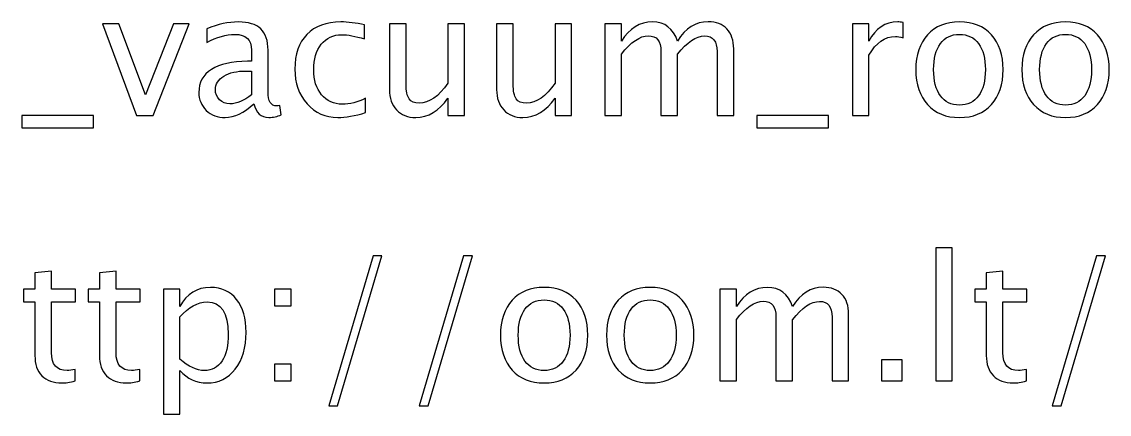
# Model space of a CAD drawing. Header units: centimetres. Extents: x -31.2 to 31.2, y -24.9 to 29.2.
# Drawn here: x -14.25 to -6.25, y 19.97 to 22.86 of the extents above; entities that cross this region are included whole.
import ezdxf

# ---------------------------------------------------------------- set-up
doc = ezdxf.new("R2010")
doc.units = ezdxf.units.CM
doc.header["$MEASUREMENT"] = 0
doc.layers.add('Layer 1', color=7, linetype='Continuous')

msp = doc.modelspace()

# ---------------------------------------------------------------- linework, layer by layer
at = {"layer": 'Layer 1'}
for points, knots in [([(-13.40538, 22.17044), (-13.40538, 22.17044), (-13.65599, 22.84354), (-13.65599, 22.84354), (-13.65599, 22.84354), (-13.65599, 22.84354), (-13.53407, 22.84354), (-13.53407, 22.84354), (-13.53407, 22.84354), (-13.53407, 22.84354), (-13.3387, 22.32051), (-13.3387, 22.32051), (-13.3387, 22.32051), (-13.3387, 22.32051), (-13.1319, 22.84354), (-13.1319, 22.84354), (-13.1319, 22.84354), (-13.1319, 22.84354), (-13.01718, 22.84354), (-13.01718, 22.84354), (-13.01718, 22.84354), (-13.01718, 22.84354), (-13.28324, 22.17044), (-13.28324, 22.17044), (-13.28324, 22.17044), (-13.28324, 22.17044), (-13.40538, 22.17044), (-13.40538, 22.17044)], [0, 0, 0, 0, 0.125, 0.125, 0.125, 0.125, 0.25, 0.25, 0.25, 0.25, 0.375, 0.375, 0.375, 0.375, 0.5, 0.5, 0.5, 0.5, 0.625, 0.625, 0.625, 0.625, 0.75, 0.75, 0.75, 0.75, 1, 1, 1, 1]), ([(-12.54135, 22.25617), (-12.61458, 22.18886), (-12.68507, 22.1552), (-12.7528, 22.1552), (-12.7528, 22.1552), (-12.80847, 22.1552), (-12.85483, 22.17256), (-12.89144, 22.20748), (-12.89144, 22.20748), (-12.92827, 22.24241), (-12.94669, 22.28643), (-12.94669, 22.33956), (-12.94669, 22.33956), (-12.94669, 22.41301), (-12.91579, 22.46953), (-12.85398, 22.5089), (-12.85398, 22.5089), (-12.79217, 22.54827), (-12.70348, 22.56795), (-12.58791, 22.56795), (-12.58791, 22.56795), (-12.58791, 22.56795), (-12.55934, 22.56795), (-12.55934, 22.56795), (-12.55934, 22.56795), (-12.55934, 22.56795), (-12.55934, 22.64902), (-12.55934, 22.64902), (-12.55934, 22.64902), (-12.55934, 22.72712), (-12.59998, 22.76607), (-12.68147, 22.76607), (-12.68147, 22.76607), (-12.74455, 22.76607), (-12.81355, 22.74617), (-12.88827, 22.70638), (-12.88827, 22.70638), (-12.88827, 22.70638), (-12.88827, 22.80671), (-12.88827, 22.80671), (-12.88827, 22.80671), (-12.80614, 22.84058), (-12.72867, 22.85751), (-12.65607, 22.85751), (-12.65607, 22.85751), (-12.58135, 22.85751), (-12.52611, 22.84058), (-12.49076, 22.8065), (-12.49076, 22.8065), (-12.4552, 22.77242), (-12.43742, 22.71993), (-12.43742, 22.64902), (-12.43742, 22.64902), (-12.43742, 22.64902), (-12.43742, 22.34485), (-12.43742, 22.34485), (-12.43742, 22.34485), (-12.43742, 22.27522), (-12.41604, 22.24029), (-12.37307, 22.24029), (-12.37307, 22.24029), (-12.36778, 22.24029), (-12.35995, 22.24114), (-12.34958, 22.24283), (-12.34958, 22.24283), (-12.34958, 22.24283), (-12.3409, 22.1751), (-12.3409, 22.1751), (-12.3409, 22.1751), (-12.36863, 22.16176), (-12.39911, 22.1552), (-12.43255, 22.1552), (-12.43255, 22.1552), (-12.48949, 22.1552), (-12.52568, 22.18886), (-12.54135, 22.25617)], [0, 0, 0, 0, 0.05, 0.05, 0.05, 0.05, 0.1, 0.1, 0.1, 0.1, 0.15, 0.15, 0.15, 0.15, 0.2, 0.2, 0.2, 0.2, 0.25, 0.25, 0.25, 0.25, 0.3, 0.3, 0.3, 0.3, 0.35, 0.35, 0.35, 0.35, 0.4, 0.4, 0.4, 0.4, 0.45, 0.45, 0.45, 0.45, 0.5, 0.5, 0.5, 0.5, 0.55, 0.55, 0.55, 0.55, 0.6, 0.6, 0.6, 0.6, 0.65, 0.65, 0.65, 0.65, 0.7, 0.7, 0.7, 0.7, 0.75, 0.75, 0.75, 0.75, 0.8, 0.8, 0.8, 0.8, 0.85, 0.85, 0.85, 0.85, 0.9, 0.9, 0.9, 0.9, 1, 1, 1, 1]), ([(-11.71966, 22.19076), (-11.79861, 22.16705), (-11.86677, 22.1552), (-11.92413, 22.1552), (-11.92413, 22.1552), (-12.01515, 22.1552), (-12.0905, 22.18886), (-12.1504, 22.25595), (-12.1504, 22.25595), (-12.2103, 22.32326), (-12.24036, 22.40814), (-12.24036, 22.51038), (-12.24036, 22.51038), (-12.24036, 22.6196), (-12.21073, 22.7049), (-12.15146, 22.76586), (-12.15146, 22.76586), (-12.09219, 22.82703), (-12.00943, 22.85751), (-11.90317, 22.85751), (-11.90317, 22.85751), (-11.85089, 22.85751), (-11.79205, 22.85031), (-11.72728, 22.83592), (-11.72728, 22.83592), (-11.72728, 22.83592), (-11.72728, 22.73305), (-11.72728, 22.73305), (-11.72728, 22.73305), (-11.79607, 22.75337), (-11.85216, 22.76353), (-11.89534, 22.76353), (-11.89534, 22.76353), (-11.958, 22.76353), (-12.00816, 22.74004), (-12.04563, 22.69326), (-12.04563, 22.69326), (-12.08309, 22.64648), (-12.10193, 22.58404), (-12.10193, 22.50614), (-12.10193, 22.50614), (-12.10193, 22.43058), (-12.08246, 22.36962), (-12.04372, 22.32284), (-12.04372, 22.32284), (-12.00499, 22.27627), (-11.9544, 22.25299), (-11.89153, 22.25299), (-11.89153, 22.25299), (-11.83586, 22.25299), (-11.77871, 22.26738), (-11.71966, 22.29617), (-11.71966, 22.29617), (-11.71966, 22.29617), (-11.71966, 22.19076), (-11.71966, 22.19076)], [0, 0, 0, 0, 0.0666667, 0.0666667, 0.0666667, 0.0666667, 0.1333333, 0.1333333, 0.1333333, 0.1333333, 0.2, 0.2, 0.2, 0.2, 0.2666667, 0.2666667, 0.2666667, 0.2666667, 0.3333333, 0.3333333, 0.3333333, 0.3333333, 0.4, 0.4, 0.4, 0.4, 0.4666667, 0.4666667, 0.4666667, 0.4666667, 0.5333333, 0.5333333, 0.5333333, 0.5333333, 0.6, 0.6, 0.6, 0.6, 0.6666667, 0.6666667, 0.6666667, 0.6666667, 0.7333333, 0.7333333, 0.7333333, 0.7333333, 0.8, 0.8, 0.8, 0.8, 0.8666667, 0.8666667, 0.8666667, 0.8666667, 1, 1, 1, 1]), ([(-11.11493, 22.17044), (-11.11493, 22.17044), (-11.11493, 22.29702), (-11.11493, 22.29702), (-11.11493, 22.29702), (-11.17991, 22.2024), (-11.25886, 22.1552), (-11.35157, 22.1552), (-11.35157, 22.1552), (-11.41042, 22.1552), (-11.45719, 22.17362), (-11.49191, 22.21066), (-11.49191, 22.21066), (-11.52683, 22.2477), (-11.54419, 22.29744), (-11.54419, 22.36031), (-11.54419, 22.36031), (-11.54419, 22.36031), (-11.54419, 22.84354), (-11.54419, 22.84354), (-11.54419, 22.84354), (-11.54419, 22.84354), (-11.42227, 22.84354), (-11.42227, 22.84354), (-11.42227, 22.84354), (-11.42227, 22.84354), (-11.42227, 22.4001), (-11.42227, 22.4001), (-11.42227, 22.4001), (-11.42227, 22.34951), (-11.41486, 22.31374), (-11.40026, 22.29257), (-11.40026, 22.29257), (-11.38544, 22.27119), (-11.36089, 22.26061), (-11.32638, 22.26061), (-11.32638, 22.26061), (-11.25188, 22.26061), (-11.18118, 22.30951), (-11.11493, 22.40751), (-11.11493, 22.40751), (-11.11493, 22.40751), (-11.11493, 22.84354), (-11.11493, 22.84354), (-11.11493, 22.84354), (-11.11493, 22.84354), (-10.99301, 22.84354), (-10.99301, 22.84354), (-10.99301, 22.84354), (-10.99301, 22.84354), (-10.99301, 22.17044), (-10.99301, 22.17044), (-10.99301, 22.17044), (-10.99301, 22.17044), (-11.11493, 22.17044), (-11.11493, 22.17044)], [0, 0, 0, 0, 0.0666667, 0.0666667, 0.0666667, 0.0666667, 0.1333333, 0.1333333, 0.1333333, 0.1333333, 0.2, 0.2, 0.2, 0.2, 0.2666667, 0.2666667, 0.2666667, 0.2666667, 0.3333333, 0.3333333, 0.3333333, 0.3333333, 0.4, 0.4, 0.4, 0.4, 0.4666667, 0.4666667, 0.4666667, 0.4666667, 0.5333333, 0.5333333, 0.5333333, 0.5333333, 0.6, 0.6, 0.6, 0.6, 0.6666667, 0.6666667, 0.6666667, 0.6666667, 0.7333333, 0.7333333, 0.7333333, 0.7333333, 0.8, 0.8, 0.8, 0.8, 0.8666667, 0.8666667, 0.8666667, 0.8666667, 1, 1, 1, 1]), ([(-10.32668, 22.17044), (-10.32668, 22.17044), (-10.32668, 22.29702), (-10.32668, 22.29702), (-10.32668, 22.29702), (-10.39166, 22.2024), (-10.47061, 22.1552), (-10.56332, 22.1552), (-10.56332, 22.1552), (-10.62217, 22.1552), (-10.66894, 22.17362), (-10.70366, 22.21066), (-10.70366, 22.21066), (-10.73858, 22.2477), (-10.75594, 22.29744), (-10.75594, 22.36031), (-10.75594, 22.36031), (-10.75594, 22.36031), (-10.75594, 22.84354), (-10.75594, 22.84354), (-10.75594, 22.84354), (-10.75594, 22.84354), (-10.63402, 22.84354), (-10.63402, 22.84354), (-10.63402, 22.84354), (-10.63402, 22.84354), (-10.63402, 22.4001), (-10.63402, 22.4001), (-10.63402, 22.4001), (-10.63402, 22.34951), (-10.62661, 22.31374), (-10.61201, 22.29257), (-10.61201, 22.29257), (-10.59719, 22.27119), (-10.57264, 22.26061), (-10.53813, 22.26061), (-10.53813, 22.26061), (-10.46363, 22.26061), (-10.39293, 22.30951), (-10.32668, 22.40751), (-10.32668, 22.40751), (-10.32668, 22.40751), (-10.32668, 22.84354), (-10.32668, 22.84354), (-10.32668, 22.84354), (-10.32668, 22.84354), (-10.20476, 22.84354), (-10.20476, 22.84354), (-10.20476, 22.84354), (-10.20476, 22.84354), (-10.20476, 22.17044), (-10.20476, 22.17044), (-10.20476, 22.17044), (-10.20476, 22.17044), (-10.32668, 22.17044), (-10.32668, 22.17044)], [0, 0, 0, 0, 0.0666667, 0.0666667, 0.0666667, 0.0666667, 0.1333333, 0.1333333, 0.1333333, 0.1333333, 0.2, 0.2, 0.2, 0.2, 0.2666667, 0.2666667, 0.2666667, 0.2666667, 0.3333333, 0.3333333, 0.3333333, 0.3333333, 0.4, 0.4, 0.4, 0.4, 0.4666667, 0.4666667, 0.4666667, 0.4666667, 0.5333333, 0.5333333, 0.5333333, 0.5333333, 0.6, 0.6, 0.6, 0.6, 0.6666667, 0.6666667, 0.6666667, 0.6666667, 0.7333333, 0.7333333, 0.7333333, 0.7333333, 0.8, 0.8, 0.8, 0.8, 0.8666667, 0.8666667, 0.8666667, 0.8666667, 1, 1, 1, 1]), ([(-9.96007, 22.17044), (-9.96007, 22.17044), (-9.96007, 22.84354), (-9.96007, 22.84354), (-9.96007, 22.84354), (-9.96007, 22.84354), (-9.83815, 22.84354), (-9.83815, 22.84354), (-9.83815, 22.84354), (-9.83815, 22.84354), (-9.83815, 22.71633), (-9.83815, 22.71633), (-9.83815, 22.71633), (-9.77867, 22.81052), (-9.70247, 22.85751), (-9.60913, 22.85751), (-9.60913, 22.85751), (-9.51917, 22.85751), (-9.458, 22.81052), (-9.4254, 22.71633), (-9.4254, 22.71633), (-9.36761, 22.81137), (-9.29226, 22.85878), (-9.19976, 22.85878), (-9.19976, 22.85878), (-9.14071, 22.85878), (-9.09478, 22.84142), (-9.06197, 22.8065), (-9.06197, 22.8065), (-9.02916, 22.77157), (-9.01265, 22.72268), (-9.01265, 22.65981), (-9.01265, 22.65981), (-9.01265, 22.65981), (-9.01265, 22.17044), (-9.01265, 22.17044), (-9.01265, 22.17044), (-9.01265, 22.17044), (-9.13457, 22.17044), (-9.13457, 22.17044), (-9.13457, 22.17044), (-9.13457, 22.17044), (-9.13457, 22.63971), (-9.13457, 22.63971), (-9.13457, 22.63971), (-9.13457, 22.71633), (-9.16505, 22.75464), (-9.22601, 22.75464), (-9.22601, 22.75464), (-9.2893, 22.75464), (-9.35576, 22.70998), (-9.4254, 22.62044), (-9.4254, 22.62044), (-9.4254, 22.62044), (-9.4254, 22.17044), (-9.4254, 22.17044), (-9.4254, 22.17044), (-9.4254, 22.17044), (-9.54732, 22.17044), (-9.54732, 22.17044), (-9.54732, 22.17044), (-9.54732, 22.17044), (-9.54732, 22.64013), (-9.54732, 22.64013), (-9.54732, 22.64013), (-9.54732, 22.71739), (-9.57822, 22.75591), (-9.64024, 22.75591), (-9.64024, 22.75591), (-9.70184, 22.75591), (-9.76788, 22.71104), (-9.83815, 22.62108), (-9.83815, 22.62108), (-9.83815, 22.62108), (-9.83815, 22.17044), (-9.83815, 22.17044), (-9.83815, 22.17044), (-9.83815, 22.17044), (-9.96007, 22.17044), (-9.96007, 22.17044)], [0, 0, 0, 0, 0.047619, 0.047619, 0.047619, 0.047619, 0.0952381, 0.0952381, 0.0952381, 0.0952381, 0.1428571, 0.1428571, 0.1428571, 0.1428571, 0.1904762, 0.1904762, 0.1904762, 0.1904762, 0.2380952, 0.2380952, 0.2380952, 0.2380952, 0.2857143, 0.2857143, 0.2857143, 0.2857143, 0.3333333, 0.3333333, 0.3333333, 0.3333333, 0.3809524, 0.3809524, 0.3809524, 0.3809524, 0.4285714, 0.4285714, 0.4285714, 0.4285714, 0.4761905, 0.4761905, 0.4761905, 0.4761905, 0.5238095, 0.5238095, 0.5238095, 0.5238095, 0.5714286, 0.5714286, 0.5714286, 0.5714286, 0.6190476, 0.6190476, 0.6190476, 0.6190476, 0.6666667, 0.6666667, 0.6666667, 0.6666667, 0.7142857, 0.7142857, 0.7142857, 0.7142857, 0.7619048, 0.7619048, 0.7619048, 0.7619048, 0.8095238, 0.8095238, 0.8095238, 0.8095238, 0.8571429, 0.8571429, 0.8571429, 0.8571429, 0.9047619, 0.9047619, 0.9047619, 0.9047619, 1, 1, 1, 1]), ([(-8.13931, 22.17044), (-8.13931, 22.17044), (-8.13931, 22.84354), (-8.13931, 22.84354), (-8.13931, 22.84354), (-8.13931, 22.84354), (-8.01739, 22.84354), (-8.01739, 22.84354), (-8.01739, 22.84354), (-8.01739, 22.84354), (-8.01739, 22.71633), (-8.01739, 22.71633), (-8.01739, 22.71633), (-7.96892, 22.81052), (-7.89864, 22.85751), (-7.80636, 22.85751), (-7.80636, 22.85751), (-7.79387, 22.85751), (-7.78075, 22.85645), (-7.7672, 22.85434), (-7.7672, 22.85434), (-7.7672, 22.85434), (-7.7672, 22.74025), (-7.7672, 22.74025), (-7.7672, 22.74025), (-7.78837, 22.74723), (-7.80699, 22.75083), (-7.82308, 22.75083), (-7.82308, 22.75083), (-7.90055, 22.75083), (-7.96532, 22.70511), (-8.01739, 22.61346), (-8.01739, 22.61346), (-8.01739, 22.61346), (-8.01739, 22.17044), (-8.01739, 22.17044), (-8.01739, 22.17044), (-8.01739, 22.17044), (-8.13931, 22.17044), (-8.13931, 22.17044)], [0, 0, 0, 0, 0.0909091, 0.0909091, 0.0909091, 0.0909091, 0.1818182, 0.1818182, 0.1818182, 0.1818182, 0.2727273, 0.2727273, 0.2727273, 0.2727273, 0.3636364, 0.3636364, 0.3636364, 0.3636364, 0.4545455, 0.4545455, 0.4545455, 0.4545455, 0.5454545, 0.5454545, 0.5454545, 0.5454545, 0.6363636, 0.6363636, 0.6363636, 0.6363636, 0.7272727, 0.7272727, 0.7272727, 0.7272727, 0.8181818, 0.8181818, 0.8181818, 0.8181818, 1, 1, 1, 1]), ([(-7.3517, 22.1552), (-7.45055, 22.1552), (-7.52886, 22.18674), (-7.58644, 22.24982), (-7.58644, 22.24982), (-7.64422, 22.31289), (-7.67301, 22.39862), (-7.67301, 22.50678), (-7.67301, 22.50678), (-7.67301, 22.61473), (-7.64422, 22.70024), (-7.58644, 22.76311), (-7.58644, 22.76311), (-7.52886, 22.82597), (-7.45055, 22.85751), (-7.3517, 22.85751), (-7.3517, 22.85751), (-7.25285, 22.85751), (-7.17453, 22.82597), (-7.11696, 22.76311), (-7.11696, 22.76311), (-7.05918, 22.70024), (-7.03039, 22.61473), (-7.03039, 22.50678), (-7.03039, 22.50678), (-7.03039, 22.39862), (-7.05918, 22.31289), (-7.11696, 22.24982), (-7.11696, 22.24982), (-7.17453, 22.18674), (-7.25285, 22.1552), (-7.3517, 22.1552)], [0, 0, 0, 0, 0.1111111, 0.1111111, 0.1111111, 0.1111111, 0.2222222, 0.2222222, 0.2222222, 0.2222222, 0.3333333, 0.3333333, 0.3333333, 0.3333333, 0.4444444, 0.4444444, 0.4444444, 0.4444444, 0.5555556, 0.5555556, 0.5555556, 0.5555556, 0.6666667, 0.6666667, 0.6666667, 0.6666667, 0.7777778, 0.7777778, 0.7777778, 0.7777778, 1, 1, 1, 1]), ([(-6.5715, 22.1552), (-6.67035, 22.1552), (-6.74866, 22.18674), (-6.80624, 22.24982), (-6.80624, 22.24982), (-6.86402, 22.31289), (-6.89281, 22.39862), (-6.89281, 22.50678), (-6.89281, 22.50678), (-6.89281, 22.61473), (-6.86402, 22.70024), (-6.80624, 22.76311), (-6.80624, 22.76311), (-6.74866, 22.82597), (-6.67035, 22.85751), (-6.5715, 22.85751), (-6.5715, 22.85751), (-6.47265, 22.85751), (-6.39433, 22.82597), (-6.33676, 22.76311), (-6.33676, 22.76311), (-6.27898, 22.70024), (-6.25019, 22.61473), (-6.25019, 22.50678), (-6.25019, 22.50678), (-6.25019, 22.39862), (-6.27898, 22.31289), (-6.33676, 22.24982), (-6.33676, 22.24982), (-6.39433, 22.18674), (-6.47265, 22.1552), (-6.5715, 22.1552)], [0, 0, 0, 0, 0.1111111, 0.1111111, 0.1111111, 0.1111111, 0.2222222, 0.2222222, 0.2222222, 0.2222222, 0.3333333, 0.3333333, 0.3333333, 0.3333333, 0.4444444, 0.4444444, 0.4444444, 0.4444444, 0.5555556, 0.5555556, 0.5555556, 0.5555556, 0.6666667, 0.6666667, 0.6666667, 0.6666667, 0.7777778, 0.7777778, 0.7777778, 0.7777778, 1, 1, 1, 1]), ([(-7.35191, 22.24664), (-7.29159, 22.24664), (-7.2446, 22.26929), (-7.21115, 22.3148), (-7.21115, 22.3148), (-7.17792, 22.36009), (-7.1612, 22.42423), (-7.1612, 22.50678), (-7.1612, 22.50678), (-7.1612, 22.58912), (-7.17792, 22.65304), (-7.21115, 22.69834), (-7.21115, 22.69834), (-7.2446, 22.74342), (-7.29159, 22.76607), (-7.35191, 22.76607), (-7.35191, 22.76607), (-7.41245, 22.76607), (-7.45944, 22.74342), (-7.49246, 22.69834), (-7.49246, 22.69834), (-7.52569, 22.65304), (-7.5422, 22.58912), (-7.5422, 22.50678), (-7.5422, 22.50678), (-7.5422, 22.42423), (-7.52569, 22.36009), (-7.49246, 22.3148), (-7.49246, 22.3148), (-7.45944, 22.26929), (-7.41245, 22.24664), (-7.35191, 22.24664)], [0, 0, 0, 0, 0.1111111, 0.1111111, 0.1111111, 0.1111111, 0.2222222, 0.2222222, 0.2222222, 0.2222222, 0.3333333, 0.3333333, 0.3333333, 0.3333333, 0.4444444, 0.4444444, 0.4444444, 0.4444444, 0.5555556, 0.5555556, 0.5555556, 0.5555556, 0.6666667, 0.6666667, 0.6666667, 0.6666667, 0.7777778, 0.7777778, 0.7777778, 0.7777778, 1, 1, 1, 1]), ([(-6.57171, 22.24664), (-6.51139, 22.24664), (-6.4644, 22.26929), (-6.43095, 22.3148), (-6.43095, 22.3148), (-6.39772, 22.36009), (-6.381, 22.42423), (-6.381, 22.50678), (-6.381, 22.50678), (-6.381, 22.58912), (-6.39772, 22.65304), (-6.43095, 22.69834), (-6.43095, 22.69834), (-6.4644, 22.74342), (-6.51139, 22.76607), (-6.57171, 22.76607), (-6.57171, 22.76607), (-6.63225, 22.76607), (-6.67924, 22.74342), (-6.71226, 22.69834), (-6.71226, 22.69834), (-6.74549, 22.65304), (-6.762, 22.58912), (-6.762, 22.50678), (-6.762, 22.50678), (-6.762, 22.42423), (-6.74549, 22.36009), (-6.71226, 22.3148), (-6.71226, 22.3148), (-6.67924, 22.26929), (-6.63225, 22.24664), (-6.57171, 22.24664)], [0, 0, 0, 0, 0.1111111, 0.1111111, 0.1111111, 0.1111111, 0.2222222, 0.2222222, 0.2222222, 0.2222222, 0.3333333, 0.3333333, 0.3333333, 0.3333333, 0.4444444, 0.4444444, 0.4444444, 0.4444444, 0.5555556, 0.5555556, 0.5555556, 0.5555556, 0.6666667, 0.6666667, 0.6666667, 0.6666667, 0.7777778, 0.7777778, 0.7777778, 0.7777778, 1, 1, 1, 1]), ([(-12.55934, 22.32263), (-12.55934, 22.32263), (-12.55934, 22.49556), (-12.55934, 22.49556), (-12.55934, 22.49556), (-12.55934, 22.49556), (-12.5985, 22.49683), (-12.5985, 22.49683), (-12.5985, 22.49683), (-12.66623, 22.49683), (-12.72084, 22.48434), (-12.76254, 22.45937), (-12.76254, 22.45937), (-12.80403, 22.43418), (-12.82477, 22.40095), (-12.82477, 22.35946), (-12.82477, 22.35946), (-12.82477, 22.33046), (-12.8144, 22.30591), (-12.79387, 22.2858), (-12.79387, 22.2858), (-12.77312, 22.26569), (-12.74793, 22.25553), (-12.71809, 22.25553), (-12.71809, 22.25553), (-12.66729, 22.25553), (-12.61437, 22.27797), (-12.55934, 22.32263)], [0, 0, 0, 0, 0.125, 0.125, 0.125, 0.125, 0.25, 0.25, 0.25, 0.25, 0.375, 0.375, 0.375, 0.375, 0.5, 0.5, 0.5, 0.5, 0.625, 0.625, 0.625, 0.625, 0.75, 0.75, 0.75, 0.75, 1, 1, 1, 1]), ([(-14.24908, 22.079), (-14.24908, 22.079), (-14.24908, 22.17044), (-14.24908, 22.17044), (-14.24908, 22.17044), (-14.24908, 22.17044), (-13.72076, 22.17044), (-13.72076, 22.17044), (-13.72076, 22.17044), (-13.72076, 22.17044), (-13.72076, 22.079), (-13.72076, 22.079), (-13.72076, 22.079), (-13.72076, 22.079), (-14.24908, 22.079), (-14.24908, 22.079)], [0, 0, 0, 0, 0.2, 0.2, 0.2, 0.2, 0.4, 0.4, 0.4, 0.4, 0.6, 0.6, 0.6, 0.6, 1, 1, 1, 1]), ([(-8.84289, 22.079), (-8.84289, 22.079), (-8.84289, 22.17044), (-8.84289, 22.17044), (-8.84289, 22.17044), (-8.84289, 22.17044), (-8.31457, 22.17044), (-8.31457, 22.17044), (-8.31457, 22.17044), (-8.31457, 22.17044), (-8.31457, 22.079), (-8.31457, 22.079), (-8.31457, 22.079), (-8.31457, 22.079), (-8.84289, 22.079), (-8.84289, 22.079)], [0, 0, 0, 0, 0.2, 0.2, 0.2, 0.2, 0.4, 0.4, 0.4, 0.4, 0.6, 0.6, 0.6, 0.6, 1, 1, 1, 1]), ([(-7.52686, 20.21887), (-7.52686, 20.21887), (-7.52686, 21.19804), (-7.52686, 21.19804), (-7.52686, 21.19804), (-7.52686, 21.19804), (-7.40494, 21.19804), (-7.40494, 21.19804), (-7.40494, 21.19804), (-7.40494, 21.19804), (-7.40494, 20.21887), (-7.40494, 20.21887), (-7.40494, 20.21887), (-7.40494, 20.21887), (-7.52686, 20.21887), (-7.52686, 20.21887)], [0, 0, 0, 0, 0.2, 0.2, 0.2, 0.2, 0.4, 0.4, 0.4, 0.4, 0.6, 0.6, 0.6, 0.6, 1, 1, 1, 1]), ([(-11.99132, 20.03472), (-11.99132, 20.03472), (-11.66472, 21.13708), (-11.66472, 21.13708), (-11.66472, 21.13708), (-11.66472, 21.13708), (-11.60016, 21.13708), (-11.60016, 21.13708), (-11.60016, 21.13708), (-11.60016, 21.13708), (-11.92676, 20.03472), (-11.92676, 20.03472), (-11.92676, 20.03472), (-11.92676, 20.03472), (-11.99132, 20.03472), (-11.99132, 20.03472)], [0, 0, 0, 0, 0.2, 0.2, 0.2, 0.2, 0.4, 0.4, 0.4, 0.4, 0.6, 0.6, 0.6, 0.6, 1, 1, 1, 1]), ([(-11.32542, 20.03472), (-11.32542, 20.03472), (-10.99882, 21.13708), (-10.99882, 21.13708), (-10.99882, 21.13708), (-10.99882, 21.13708), (-10.93426, 21.13708), (-10.93426, 21.13708), (-10.93426, 21.13708), (-10.93426, 21.13708), (-11.26086, 20.03472), (-11.26086, 20.03472), (-11.26086, 20.03472), (-11.26086, 20.03472), (-11.32542, 20.03472), (-11.32542, 20.03472)], [0, 0, 0, 0, 0.2, 0.2, 0.2, 0.2, 0.4, 0.4, 0.4, 0.4, 0.6, 0.6, 0.6, 0.6, 1, 1, 1, 1]), ([(-6.66961, 20.03472), (-6.66961, 20.03472), (-6.34301, 21.13708), (-6.34301, 21.13708), (-6.34301, 21.13708), (-6.34301, 21.13708), (-6.27845, 21.13708), (-6.27845, 21.13708), (-6.27845, 21.13708), (-6.27845, 21.13708), (-6.60505, 20.03472), (-6.60505, 20.03472), (-6.60505, 20.03472), (-6.60505, 20.03472), (-6.66961, 20.03472), (-6.66961, 20.03472)], [0, 0, 0, 0, 0.2, 0.2, 0.2, 0.2, 0.4, 0.4, 0.4, 0.4, 0.6, 0.6, 0.6, 0.6, 1, 1, 1, 1]), ([(-13.85652, 20.21908), (-13.8942, 20.20871), (-13.927, 20.20363), (-13.95473, 20.20363), (-13.95473, 20.20363), (-14.01696, 20.20363), (-14.06543, 20.22141), (-14.10015, 20.25697), (-14.10015, 20.25697), (-14.13507, 20.29253), (-14.15243, 20.34185), (-14.15243, 20.40514), (-14.15243, 20.40514), (-14.15243, 20.40514), (-14.15243, 20.80053), (-14.15243, 20.80053), (-14.15243, 20.80053), (-14.15243, 20.80053), (-14.23667, 20.80053), (-14.23667, 20.80053), (-14.23667, 20.80053), (-14.23667, 20.80053), (-14.23667, 20.89197), (-14.23667, 20.89197), (-14.23667, 20.89197), (-14.23667, 20.89197), (-14.15243, 20.89197), (-14.15243, 20.89197), (-14.15243, 20.89197), (-14.15243, 20.89197), (-14.15243, 21.01368), (-14.15243, 21.01368), (-14.15243, 21.01368), (-14.15243, 21.01368), (-14.03051, 21.02532), (-14.03051, 21.02532), (-14.03051, 21.02532), (-14.03051, 21.02532), (-14.03051, 20.89197), (-14.03051, 20.89197), (-14.03051, 20.89197), (-14.03051, 20.89197), (-13.85398, 20.89197), (-13.85398, 20.89197), (-13.85398, 20.89197), (-13.85398, 20.89197), (-13.85398, 20.80053), (-13.85398, 20.80053), (-13.85398, 20.80053), (-13.85398, 20.80053), (-14.03051, 20.80053), (-14.03051, 20.80053), (-14.03051, 20.80053), (-14.03051, 20.80053), (-14.03051, 20.42715), (-14.03051, 20.42715), (-14.03051, 20.42715), (-14.03051, 20.3391), (-13.9922, 20.29507), (-13.91579, 20.29507), (-13.91579, 20.29507), (-13.89949, 20.29507), (-13.8798, 20.29782), (-13.85652, 20.30311), (-13.85652, 20.30311), (-13.85652, 20.30311), (-13.85652, 20.21908), (-13.85652, 20.21908)], [0, 0, 0, 0, 0.0555556, 0.0555556, 0.0555556, 0.0555556, 0.1111111, 0.1111111, 0.1111111, 0.1111111, 0.1666667, 0.1666667, 0.1666667, 0.1666667, 0.2222222, 0.2222222, 0.2222222, 0.2222222, 0.2777778, 0.2777778, 0.2777778, 0.2777778, 0.3333333, 0.3333333, 0.3333333, 0.3333333, 0.3888889, 0.3888889, 0.3888889, 0.3888889, 0.4444444, 0.4444444, 0.4444444, 0.4444444, 0.5, 0.5, 0.5, 0.5, 0.5555556, 0.5555556, 0.5555556, 0.5555556, 0.6111111, 0.6111111, 0.6111111, 0.6111111, 0.6666667, 0.6666667, 0.6666667, 0.6666667, 0.7222222, 0.7222222, 0.7222222, 0.7222222, 0.7777778, 0.7777778, 0.7777778, 0.7777778, 0.8333333, 0.8333333, 0.8333333, 0.8333333, 0.8888889, 0.8888889, 0.8888889, 0.8888889, 1, 1, 1, 1]), ([(-13.38154, 20.21908), (-13.41922, 20.20871), (-13.45202, 20.20363), (-13.47975, 20.20363), (-13.47975, 20.20363), (-13.54198, 20.20363), (-13.59045, 20.22141), (-13.62517, 20.25697), (-13.62517, 20.25697), (-13.66009, 20.29253), (-13.67745, 20.34185), (-13.67745, 20.40514), (-13.67745, 20.40514), (-13.67745, 20.40514), (-13.67745, 20.80053), (-13.67745, 20.80053), (-13.67745, 20.80053), (-13.67745, 20.80053), (-13.76169, 20.80053), (-13.76169, 20.80053), (-13.76169, 20.80053), (-13.76169, 20.80053), (-13.76169, 20.89197), (-13.76169, 20.89197), (-13.76169, 20.89197), (-13.76169, 20.89197), (-13.67745, 20.89197), (-13.67745, 20.89197), (-13.67745, 20.89197), (-13.67745, 20.89197), (-13.67745, 21.01368), (-13.67745, 21.01368), (-13.67745, 21.01368), (-13.67745, 21.01368), (-13.55553, 21.02532), (-13.55553, 21.02532), (-13.55553, 21.02532), (-13.55553, 21.02532), (-13.55553, 20.89197), (-13.55553, 20.89197), (-13.55553, 20.89197), (-13.55553, 20.89197), (-13.379, 20.89197), (-13.379, 20.89197), (-13.379, 20.89197), (-13.379, 20.89197), (-13.379, 20.80053), (-13.379, 20.80053), (-13.379, 20.80053), (-13.379, 20.80053), (-13.55553, 20.80053), (-13.55553, 20.80053), (-13.55553, 20.80053), (-13.55553, 20.80053), (-13.55553, 20.42715), (-13.55553, 20.42715), (-13.55553, 20.42715), (-13.55553, 20.3391), (-13.51722, 20.29507), (-13.44081, 20.29507), (-13.44081, 20.29507), (-13.42451, 20.29507), (-13.40482, 20.29782), (-13.38154, 20.30311), (-13.38154, 20.30311), (-13.38154, 20.30311), (-13.38154, 20.21908), (-13.38154, 20.21908)], [0, 0, 0, 0, 0.0555556, 0.0555556, 0.0555556, 0.0555556, 0.1111111, 0.1111111, 0.1111111, 0.1111111, 0.1666667, 0.1666667, 0.1666667, 0.1666667, 0.2222222, 0.2222222, 0.2222222, 0.2222222, 0.2777778, 0.2777778, 0.2777778, 0.2777778, 0.3333333, 0.3333333, 0.3333333, 0.3333333, 0.3888889, 0.3888889, 0.3888889, 0.3888889, 0.4444444, 0.4444444, 0.4444444, 0.4444444, 0.5, 0.5, 0.5, 0.5, 0.5555556, 0.5555556, 0.5555556, 0.5555556, 0.6111111, 0.6111111, 0.6111111, 0.6111111, 0.6666667, 0.6666667, 0.6666667, 0.6666667, 0.7222222, 0.7222222, 0.7222222, 0.7222222, 0.7777778, 0.7777778, 0.7777778, 0.7777778, 0.8333333, 0.8333333, 0.8333333, 0.8333333, 0.8888889, 0.8888889, 0.8888889, 0.8888889, 1, 1, 1, 1]), ([(-6.85884, 20.21908), (-6.89652, 20.20871), (-6.92932, 20.20363), (-6.95705, 20.20363), (-6.95705, 20.20363), (-7.01928, 20.20363), (-7.06775, 20.22141), (-7.10247, 20.25697), (-7.10247, 20.25697), (-7.13739, 20.29253), (-7.15475, 20.34185), (-7.15475, 20.40514), (-7.15475, 20.40514), (-7.15475, 20.40514), (-7.15475, 20.80053), (-7.15475, 20.80053), (-7.15475, 20.80053), (-7.15475, 20.80053), (-7.23899, 20.80053), (-7.23899, 20.80053), (-7.23899, 20.80053), (-7.23899, 20.80053), (-7.23899, 20.89197), (-7.23899, 20.89197), (-7.23899, 20.89197), (-7.23899, 20.89197), (-7.15475, 20.89197), (-7.15475, 20.89197), (-7.15475, 20.89197), (-7.15475, 20.89197), (-7.15475, 21.01368), (-7.15475, 21.01368), (-7.15475, 21.01368), (-7.15475, 21.01368), (-7.03283, 21.02532), (-7.03283, 21.02532), (-7.03283, 21.02532), (-7.03283, 21.02532), (-7.03283, 20.89197), (-7.03283, 20.89197), (-7.03283, 20.89197), (-7.03283, 20.89197), (-6.8563, 20.89197), (-6.8563, 20.89197), (-6.8563, 20.89197), (-6.8563, 20.89197), (-6.8563, 20.80053), (-6.8563, 20.80053), (-6.8563, 20.80053), (-6.8563, 20.80053), (-7.03283, 20.80053), (-7.03283, 20.80053), (-7.03283, 20.80053), (-7.03283, 20.80053), (-7.03283, 20.42715), (-7.03283, 20.42715), (-7.03283, 20.42715), (-7.03283, 20.3391), (-6.99452, 20.29507), (-6.91811, 20.29507), (-6.91811, 20.29507), (-6.90181, 20.29507), (-6.88212, 20.29782), (-6.85884, 20.30311), (-6.85884, 20.30311), (-6.85884, 20.30311), (-6.85884, 20.21908), (-6.85884, 20.21908)], [0, 0, 0, 0, 0.0555556, 0.0555556, 0.0555556, 0.0555556, 0.1111111, 0.1111111, 0.1111111, 0.1111111, 0.1666667, 0.1666667, 0.1666667, 0.1666667, 0.2222222, 0.2222222, 0.2222222, 0.2222222, 0.2777778, 0.2777778, 0.2777778, 0.2777778, 0.3333333, 0.3333333, 0.3333333, 0.3333333, 0.3888889, 0.3888889, 0.3888889, 0.3888889, 0.4444444, 0.4444444, 0.4444444, 0.4444444, 0.5, 0.5, 0.5, 0.5, 0.5555556, 0.5555556, 0.5555556, 0.5555556, 0.6111111, 0.6111111, 0.6111111, 0.6111111, 0.6666667, 0.6666667, 0.6666667, 0.6666667, 0.7222222, 0.7222222, 0.7222222, 0.7222222, 0.7777778, 0.7777778, 0.7777778, 0.7777778, 0.8333333, 0.8333333, 0.8333333, 0.8333333, 0.8888889, 0.8888889, 0.8888889, 0.8888889, 1, 1, 1, 1]), ([(-13.20755, 19.97376), (-13.20755, 19.97376), (-13.20755, 20.89197), (-13.20755, 20.89197), (-13.20755, 20.89197), (-13.20755, 20.89197), (-13.08563, 20.89197), (-13.08563, 20.89197), (-13.08563, 20.89197), (-13.08563, 20.89197), (-13.08563, 20.76476), (-13.08563, 20.76476), (-13.08563, 20.76476), (-13.03568, 20.85895), (-12.96053, 20.90594), (-12.86042, 20.90594), (-12.86042, 20.90594), (-12.77935, 20.90594), (-12.71564, 20.87652), (-12.66907, 20.81746), (-12.66907, 20.81746), (-12.6225, 20.75841), (-12.59922, 20.67776), (-12.59922, 20.57553), (-12.59922, 20.57553), (-12.59922, 20.46419), (-12.62568, 20.37423), (-12.67838, 20.30608), (-12.67838, 20.30608), (-12.73109, 20.23771), (-12.80051, 20.20363), (-12.88645, 20.20363), (-12.88645, 20.20363), (-12.96625, 20.20363), (-13.03271, 20.23411), (-13.08563, 20.29528), (-13.08563, 20.29528), (-13.08563, 20.29528), (-13.08563, 19.97376), (-13.08563, 19.97376), (-13.08563, 19.97376), (-13.08563, 19.97376), (-13.20755, 19.97376), (-13.20755, 19.97376)], [0, 0, 0, 0, 0.0833333, 0.0833333, 0.0833333, 0.0833333, 0.1666667, 0.1666667, 0.1666667, 0.1666667, 0.25, 0.25, 0.25, 0.25, 0.3333333, 0.3333333, 0.3333333, 0.3333333, 0.4166667, 0.4166667, 0.4166667, 0.4166667, 0.5, 0.5, 0.5, 0.5, 0.5833333, 0.5833333, 0.5833333, 0.5833333, 0.6666667, 0.6666667, 0.6666667, 0.6666667, 0.75, 0.75, 0.75, 0.75, 0.8333333, 0.8333333, 0.8333333, 0.8333333, 1, 1, 1, 1]), ([(-12.39052, 20.77005), (-12.39052, 20.77005), (-12.39052, 20.89197), (-12.39052, 20.89197), (-12.39052, 20.89197), (-12.39052, 20.89197), (-12.2686, 20.89197), (-12.2686, 20.89197), (-12.2686, 20.89197), (-12.2686, 20.89197), (-12.2686, 20.77005), (-12.2686, 20.77005), (-12.2686, 20.77005), (-12.2686, 20.77005), (-12.39052, 20.77005), (-12.39052, 20.77005)], [0, 0, 0, 0, 0.2, 0.2, 0.2, 0.2, 0.4, 0.4, 0.4, 0.4, 0.6, 0.6, 0.6, 0.6, 1, 1, 1, 1]), ([(-10.40679, 20.20363), (-10.50564, 20.20363), (-10.58395, 20.23517), (-10.64153, 20.29825), (-10.64153, 20.29825), (-10.69931, 20.36132), (-10.7281, 20.44705), (-10.7281, 20.55521), (-10.7281, 20.55521), (-10.7281, 20.66316), (-10.69931, 20.74867), (-10.64153, 20.81154), (-10.64153, 20.81154), (-10.58395, 20.8744), (-10.50564, 20.90594), (-10.40679, 20.90594), (-10.40679, 20.90594), (-10.30794, 20.90594), (-10.22962, 20.8744), (-10.17205, 20.81154), (-10.17205, 20.81154), (-10.11427, 20.74867), (-10.08548, 20.66316), (-10.08548, 20.55521), (-10.08548, 20.55521), (-10.08548, 20.44705), (-10.11427, 20.36132), (-10.17205, 20.29825), (-10.17205, 20.29825), (-10.22962, 20.23517), (-10.30794, 20.20363), (-10.40679, 20.20363)], [0, 0, 0, 0, 0.1111111, 0.1111111, 0.1111111, 0.1111111, 0.2222222, 0.2222222, 0.2222222, 0.2222222, 0.3333333, 0.3333333, 0.3333333, 0.3333333, 0.4444444, 0.4444444, 0.4444444, 0.4444444, 0.5555556, 0.5555556, 0.5555556, 0.5555556, 0.6666667, 0.6666667, 0.6666667, 0.6666667, 0.7777778, 0.7777778, 0.7777778, 0.7777778, 1, 1, 1, 1]), ([(-9.62659, 20.20363), (-9.72544, 20.20363), (-9.80375, 20.23517), (-9.86133, 20.29825), (-9.86133, 20.29825), (-9.91911, 20.36132), (-9.9479, 20.44705), (-9.9479, 20.55521), (-9.9479, 20.55521), (-9.9479, 20.66316), (-9.91911, 20.74867), (-9.86133, 20.81154), (-9.86133, 20.81154), (-9.80375, 20.8744), (-9.72544, 20.90594), (-9.62659, 20.90594), (-9.62659, 20.90594), (-9.52774, 20.90594), (-9.44942, 20.8744), (-9.39185, 20.81154), (-9.39185, 20.81154), (-9.33407, 20.74867), (-9.30528, 20.66316), (-9.30528, 20.55521), (-9.30528, 20.55521), (-9.30528, 20.44705), (-9.33407, 20.36132), (-9.39185, 20.29825), (-9.39185, 20.29825), (-9.44942, 20.23517), (-9.52774, 20.20363), (-9.62659, 20.20363)], [0, 0, 0, 0, 0.1111111, 0.1111111, 0.1111111, 0.1111111, 0.2222222, 0.2222222, 0.2222222, 0.2222222, 0.3333333, 0.3333333, 0.3333333, 0.3333333, 0.4444444, 0.4444444, 0.4444444, 0.4444444, 0.5555556, 0.5555556, 0.5555556, 0.5555556, 0.6666667, 0.6666667, 0.6666667, 0.6666667, 0.7777778, 0.7777778, 0.7777778, 0.7777778, 1, 1, 1, 1]), ([(-9.11436, 20.21887), (-9.11436, 20.21887), (-9.11436, 20.89197), (-9.11436, 20.89197), (-9.11436, 20.89197), (-9.11436, 20.89197), (-8.99244, 20.89197), (-8.99244, 20.89197), (-8.99244, 20.89197), (-8.99244, 20.89197), (-8.99244, 20.76476), (-8.99244, 20.76476), (-8.99244, 20.76476), (-8.93296, 20.85895), (-8.85676, 20.90594), (-8.76342, 20.90594), (-8.76342, 20.90594), (-8.67346, 20.90594), (-8.61229, 20.85895), (-8.57969, 20.76476), (-8.57969, 20.76476), (-8.5219, 20.8598), (-8.44655, 20.90721), (-8.35405, 20.90721), (-8.35405, 20.90721), (-8.295, 20.90721), (-8.24907, 20.88985), (-8.21626, 20.85493), (-8.21626, 20.85493), (-8.18345, 20.82), (-8.16694, 20.77111), (-8.16694, 20.70824), (-8.16694, 20.70824), (-8.16694, 20.70824), (-8.16694, 20.21887), (-8.16694, 20.21887), (-8.16694, 20.21887), (-8.16694, 20.21887), (-8.28886, 20.21887), (-8.28886, 20.21887), (-8.28886, 20.21887), (-8.28886, 20.21887), (-8.28886, 20.68814), (-8.28886, 20.68814), (-8.28886, 20.68814), (-8.28886, 20.76476), (-8.31934, 20.80307), (-8.3803, 20.80307), (-8.3803, 20.80307), (-8.44359, 20.80307), (-8.51005, 20.75841), (-8.57969, 20.66887), (-8.57969, 20.66887), (-8.57969, 20.66887), (-8.57969, 20.21887), (-8.57969, 20.21887), (-8.57969, 20.21887), (-8.57969, 20.21887), (-8.70161, 20.21887), (-8.70161, 20.21887), (-8.70161, 20.21887), (-8.70161, 20.21887), (-8.70161, 20.68856), (-8.70161, 20.68856), (-8.70161, 20.68856), (-8.70161, 20.76582), (-8.73251, 20.80434), (-8.79453, 20.80434), (-8.79453, 20.80434), (-8.85613, 20.80434), (-8.92217, 20.75947), (-8.99244, 20.66951), (-8.99244, 20.66951), (-8.99244, 20.66951), (-8.99244, 20.21887), (-8.99244, 20.21887), (-8.99244, 20.21887), (-8.99244, 20.21887), (-9.11436, 20.21887), (-9.11436, 20.21887)], [0, 0, 0, 0, 0.047619, 0.047619, 0.047619, 0.047619, 0.0952381, 0.0952381, 0.0952381, 0.0952381, 0.1428571, 0.1428571, 0.1428571, 0.1428571, 0.1904762, 0.1904762, 0.1904762, 0.1904762, 0.2380952, 0.2380952, 0.2380952, 0.2380952, 0.2857143, 0.2857143, 0.2857143, 0.2857143, 0.3333333, 0.3333333, 0.3333333, 0.3333333, 0.3809524, 0.3809524, 0.3809524, 0.3809524, 0.4285714, 0.4285714, 0.4285714, 0.4285714, 0.4761905, 0.4761905, 0.4761905, 0.4761905, 0.5238095, 0.5238095, 0.5238095, 0.5238095, 0.5714286, 0.5714286, 0.5714286, 0.5714286, 0.6190476, 0.6190476, 0.6190476, 0.6190476, 0.6666667, 0.6666667, 0.6666667, 0.6666667, 0.7142857, 0.7142857, 0.7142857, 0.7142857, 0.7619048, 0.7619048, 0.7619048, 0.7619048, 0.8095238, 0.8095238, 0.8095238, 0.8095238, 0.8571429, 0.8571429, 0.8571429, 0.8571429, 0.9047619, 0.9047619, 0.9047619, 0.9047619, 1, 1, 1, 1]), ([(-13.08563, 20.37931), (-13.02276, 20.32322), (-12.96286, 20.29507), (-12.90592, 20.29507), (-12.90592, 20.29507), (-12.84983, 20.29507), (-12.80644, 20.31857), (-12.77596, 20.36534), (-12.77596, 20.36534), (-12.74527, 20.41212), (-12.73003, 20.47795), (-12.73003, 20.56304), (-12.73003, 20.56304), (-12.73003, 20.72052), (-12.7821, 20.79926), (-12.88624, 20.79926), (-12.88624, 20.79926), (-12.9544, 20.79926), (-13.02086, 20.76243), (-13.08563, 20.68856), (-13.08563, 20.68856), (-13.08563, 20.68856), (-13.08563, 20.37931), (-13.08563, 20.37931)], [0, 0, 0, 0, 0.1428571, 0.1428571, 0.1428571, 0.1428571, 0.2857143, 0.2857143, 0.2857143, 0.2857143, 0.4285714, 0.4285714, 0.4285714, 0.4285714, 0.5714286, 0.5714286, 0.5714286, 0.5714286, 0.7142857, 0.7142857, 0.7142857, 0.7142857, 1, 1, 1, 1]), ([(-10.407, 20.29507), (-10.34668, 20.29507), (-10.29969, 20.31772), (-10.26624, 20.36323), (-10.26624, 20.36323), (-10.23301, 20.40852), (-10.21629, 20.47266), (-10.21629, 20.55521), (-10.21629, 20.55521), (-10.21629, 20.63755), (-10.23301, 20.70147), (-10.26624, 20.74677), (-10.26624, 20.74677), (-10.29969, 20.79185), (-10.34668, 20.8145), (-10.407, 20.8145), (-10.407, 20.8145), (-10.46754, 20.8145), (-10.51453, 20.79185), (-10.54755, 20.74677), (-10.54755, 20.74677), (-10.58078, 20.70147), (-10.59729, 20.63755), (-10.59729, 20.55521), (-10.59729, 20.55521), (-10.59729, 20.47266), (-10.58078, 20.40852), (-10.54755, 20.36323), (-10.54755, 20.36323), (-10.51453, 20.31772), (-10.46754, 20.29507), (-10.407, 20.29507)], [0, 0, 0, 0, 0.1111111, 0.1111111, 0.1111111, 0.1111111, 0.2222222, 0.2222222, 0.2222222, 0.2222222, 0.3333333, 0.3333333, 0.3333333, 0.3333333, 0.4444444, 0.4444444, 0.4444444, 0.4444444, 0.5555556, 0.5555556, 0.5555556, 0.5555556, 0.6666667, 0.6666667, 0.6666667, 0.6666667, 0.7777778, 0.7777778, 0.7777778, 0.7777778, 1, 1, 1, 1]), ([(-9.6268, 20.29507), (-9.56648, 20.29507), (-9.51949, 20.31772), (-9.48604, 20.36323), (-9.48604, 20.36323), (-9.45281, 20.40852), (-9.43609, 20.47266), (-9.43609, 20.55521), (-9.43609, 20.55521), (-9.43609, 20.63755), (-9.45281, 20.70147), (-9.48604, 20.74677), (-9.48604, 20.74677), (-9.51949, 20.79185), (-9.56648, 20.8145), (-9.6268, 20.8145), (-9.6268, 20.8145), (-9.68734, 20.8145), (-9.73433, 20.79185), (-9.76735, 20.74677), (-9.76735, 20.74677), (-9.80058, 20.70147), (-9.81709, 20.63755), (-9.81709, 20.55521), (-9.81709, 20.55521), (-9.81709, 20.47266), (-9.80058, 20.40852), (-9.76735, 20.36323), (-9.76735, 20.36323), (-9.73433, 20.31772), (-9.68734, 20.29507), (-9.6268, 20.29507)], [0, 0, 0, 0, 0.1111111, 0.1111111, 0.1111111, 0.1111111, 0.2222222, 0.2222222, 0.2222222, 0.2222222, 0.3333333, 0.3333333, 0.3333333, 0.3333333, 0.4444444, 0.4444444, 0.4444444, 0.4444444, 0.5555556, 0.5555556, 0.5555556, 0.5555556, 0.6666667, 0.6666667, 0.6666667, 0.6666667, 0.7777778, 0.7777778, 0.7777778, 0.7777778, 1, 1, 1, 1]), ([(-12.39052, 20.21887), (-12.39052, 20.21887), (-12.39052, 20.34079), (-12.39052, 20.34079), (-12.39052, 20.34079), (-12.39052, 20.34079), (-12.2686, 20.34079), (-12.2686, 20.34079), (-12.2686, 20.34079), (-12.2686, 20.34079), (-12.2686, 20.21887), (-12.2686, 20.21887), (-12.2686, 20.21887), (-12.2686, 20.21887), (-12.39052, 20.21887), (-12.39052, 20.21887)], [0, 0, 0, 0, 0.2, 0.2, 0.2, 0.2, 0.4, 0.4, 0.4, 0.4, 0.6, 0.6, 0.6, 0.6, 1, 1, 1, 1]), ([(-7.92606, 20.21887), (-7.92606, 20.21887), (-7.92606, 20.37254), (-7.92606, 20.37254), (-7.92606, 20.37254), (-7.92606, 20.37254), (-7.77239, 20.37254), (-7.77239, 20.37254), (-7.77239, 20.37254), (-7.77239, 20.37254), (-7.77239, 20.21887), (-7.77239, 20.21887), (-7.77239, 20.21887), (-7.77239, 20.21887), (-7.92606, 20.21887), (-7.92606, 20.21887)], [0, 0, 0, 0, 0.2, 0.2, 0.2, 0.2, 0.4, 0.4, 0.4, 0.4, 0.6, 0.6, 0.6, 0.6, 1, 1, 1, 1])]:
    msp.add_open_spline(points, degree=3, knots=knots, dxfattribs=at)

doc.saveas('drawing.dxf')
